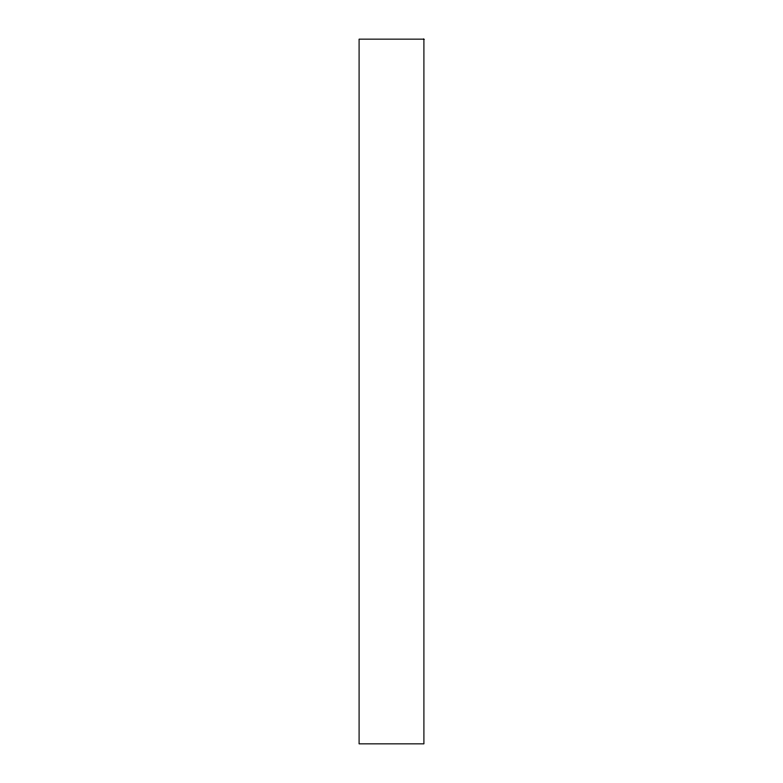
<?xml version="1.0" encoding="UTF-8"?>
<svg xmlns="http://www.w3.org/2000/svg" width="783" height="783" viewBox="0 0 783 783"><rect width="100%" height="100%" fill="white"/><g stroke="black" fill="none" stroke-linecap="round" stroke-linejoin="round"><path stroke-width="1.17" d="M423.906 39.15L359.094 39.15L359.094 743.85L423.906 743.85L423.906 39.15"/></g></svg>
